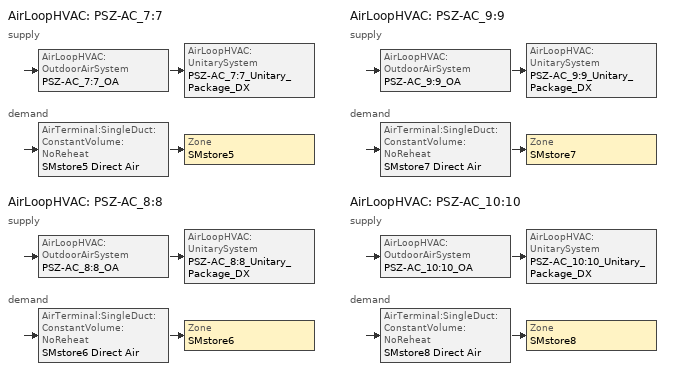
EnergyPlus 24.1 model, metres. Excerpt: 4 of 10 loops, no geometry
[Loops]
AirLoopHVAC 'PSZ-AC_7:7'
 supply: AirLoopHVAC:OutdoorAirSystem 'PSZ-AC_7:7_OA' > AirLoopHVAC:UnitarySystem 'PSZ-AC_7:7_Unitary_Package_DX'
 demand: AirTerminal:SingleDuct:ConstantVolume:NoReheat 'SMstore5 Direct Air' > Zone 'SMstore5'
AirLoopHVAC 'PSZ-AC_8:8'
 supply: AirLoopHVAC:OutdoorAirSystem 'PSZ-AC_8:8_OA' > AirLoopHVAC:UnitarySystem 'PSZ-AC_8:8_Unitary_Package_DX'
 demand: AirTerminal:SingleDuct:ConstantVolume:NoReheat 'SMstore6 Direct Air' > Zone 'SMstore6'
AirLoopHVAC 'PSZ-AC_9:9'
 supply: AirLoopHVAC:OutdoorAirSystem 'PSZ-AC_9:9_OA' > AirLoopHVAC:UnitarySystem 'PSZ-AC_9:9_Unitary_Package_DX'
 demand: AirTerminal:SingleDuct:ConstantVolume:NoReheat 'SMstore7 Direct Air' > Zone 'SMstore7'
AirLoopHVAC 'PSZ-AC_10:10'
 supply: AirLoopHVAC:OutdoorAirSystem 'PSZ-AC_10:10_OA' > AirLoopHVAC:UnitarySystem 'PSZ-AC_10:10_Unitary_Package_DX'
 demand: AirTerminal:SingleDuct:ConstantVolume:NoReheat 'SMstore8 Direct Air' > Zone 'SMstore8'
[DesignSpecification:OutdoorAir] Outdoor Air Method=Flow/Area; Outdoor Air Flow per Zone Floor Area {m3/s-m2}=0.00118103
SZ DSOA SMstore5; SZ DSOA SMstore6; SZ DSOA SMstore7; SZ DSOA SMstore8
[Sizing:Zone] Zone Cooling Design Supply Air Temperature Input Method=SupplyAirTemperature; Zone Cooling Design Supply Air Temperature {C}=12.8; Zone Heating Design Supply Air Temperature Input Method=SupplyAirTemperature; Zone Heating Design Supply Air Temperature {C}=40; Zone Cooling Design Supply Air Humidity Ratio {kgWater/kgDryAir}=0.007; Zone Heating Design Supply Air Humidity Ratio {kgWater/kgDryAir}=0.008; Cooling Design Air Flow Method=DesignDay; Cooling Design Air Flow Rate {m3/s}=0; Cooling Minimum Air Flow {m3/s}=0; Cooling Minimum Air Flow Fraction=0; Heating Design Air Flow Method=DesignDay; Heating Design Air Flow Rate {m3/s}=0; Account for Dedicated Outdoor Air System=No; Dedicated Outdoor Air System Control Strategy=NeutralSupplyAir; Dedicated Outdoor Air Low Setpoint Temperature for Design {C}=autosize; Dedicated Outdoor Air High Setpoint Temperature for Design {C}=autosize
Name | Design Specification Outdoor Air Object
SMstore5 | SZ DSOA SMstore5
SMstore6 | SZ DSOA SMstore6
SMstore7 | SZ DSOA SMstore7
SMstore8 | SZ DSOA SMstore8
[Sizing:System] Type of Load to Size On=Sensible; Design Outdoor Air Flow Rate {m3/s}=AUTOSIZE; Central Heating Maximum System Air Flow Ratio=1; Preheat Design Temperature {C}=7; Preheat Design Humidity Ratio {kgWater/kgDryAir}=0.008; Precool Design Temperature {C}=12.8; Precool Design Humidity Ratio {kgWater/kgDryAir}=0.008; Central Cooling Design Supply Air Temperature {C}=12.8; Central Heating Design Supply Air Temperature {C}=40; Type of Zone Sum to Use=Coincident; 100% Outdoor Air in Cooling=No; 100% Outdoor Air in Heating=No; Central Cooling Design Supply Air Humidity Ratio {kgWater/kgDryAir}=0.0085; Central Heating Design Supply Air Humidity Ratio {kgWater/kgDryAir}=0.008; Cooling Supply Air Flow Rate Method=DesignDay; Cooling Supply Air Flow Rate {m3/s}=0; Heating Supply Air Flow Rate Method=DesignDay; Heating Supply Air Flow Rate {m3/s}=0; System Outdoor Air Method=ZoneSum; Zone Maximum Outdoor Air Fraction=1; Cooling Design Capacity Method=CoolingDesignCapacity; Cooling Design Capacity {W}=autosize; Heating Design Capacity Method=HeatingDesignCapacity; Heating Design Capacity {W}=autosize; Central Cooling Capacity Control Method=OnOff
PSZ-AC_7:7; PSZ-AC_8:8; PSZ-AC_9:9; PSZ-AC_10:10
[ZoneControl:Thermostat] Control Type Schedule=Dual Zone Control Type Sched
Name | Zone or ZoneList | Control 1
SMstore5 Thermostat | SMstore5 | SMstore5 DualSPSched
SMstore6 Thermostat | SMstore6 | SMstore6 DualSPSched
SMstore7 Thermostat | SMstore7 | SMstore7 DualSPSched
SMstore8 Thermostat | SMstore8 | SMstore8 DualSPSched
[ThermostatSetpoint:DualSetpoint] Heating Setpoint Temperature Schedule=Type3_HTGSETP_SCH_NO_OPTIMUM; Cooling Setpoint Temperature Schedule=Type3_CLGSETP_SCH_NO_OPTIMUM
SMstore5 DualSPSched; SMstore6 DualSPSched; SMstore7 DualSPSched; SMstore8 DualSPSched
[AirTerminal:SingleDuct:ConstantVolume:NoReheat] Availability Schedule=ALWAYS_ON; Maximum Air Flow Rate {m3/s}=AUTOSIZE
SMstore5 Direct Air; SMstore6 Direct Air; SMstore7 Direct Air; SMstore8 Direct Air
[Zone equipment]
SMstore5: SMstore5 Direct Air
SMstore6: SMstore6 Direct Air
SMstore7: SMstore7 Direct Air
SMstore8: SMstore8 Direct Air
[Fan:SystemModel] Availability Schedule=Type3_FAN_SCH; Design Maximum Air Flow Rate {m3/s}=AUTOSIZE; Speed Control Method=Discrete; Electric Power Minimum Flow Rate Fraction=1; Design Pressure Rise {Pa}=622.5; Motor Efficiency=0.865; Motor In Air Stream Fraction=1; Design Electric Power Consumption {W}=AUTOSIZE; Design Power Sizing Method=TotalEfficiencyAndPressure; Fan Total Efficiency=0.56225; Night Ventilation Mode Pressure Rise {Pa}=622.5; Number of Speeds=1; Speed 1 Flow Fraction=1; Speed 1 Electric Power Fraction=1
PSZ-AC_7:7_addAQ_Unitary_Package_fan; PSZ-AC_8:8_addAQ_Unitary_Package_fan; PSZ-AC_9:9_addAQ_Unitary_Package_fan; PSZ-AC_10:10_addAQ_Unitary_Package_fan
[Coil:Cooling:DX:MultiSpeed] Availability Schedule=ALWAYS_ON; Condenser Type=AirCooled; Apply Part Load Fraction to Speeds Greater than 1=No; Apply Latent Degradation to Speeds Greater than 1=No; Maximum Outdoor Dry-Bulb Temperature for Crankcase Heater Operation {C}=10; Basin Heater Setpoint Temperature {C}=2; Fuel Type=Electricity; Number of Speeds=2; Speed 1 Gross Rated Sensible Heat Ratio=0.79866; Speed 1 Gross Rated Cooling COP {W/W}=4.11713; 2017 Speed 1 Rated Evaporator Fan Power Per Volume Flow Rate {W/(m3/s)}=0; 2023 Speed 1 Rated Evaporator Fan Power Per Volume Flow Rate {W/(m3/s)}=934.4; Speed 1 Total Cooling Capacity Function of Temperature Curve=PSZ-AC_Unitary_PackagecoolCapFT; Speed 1 Total Cooling Capacity Function of Flow Fraction Curve=PSZ-AC_Unitary_PackagecoolFFF; Speed 1 Energy Input Ratio Function of Temperature Curve=PSZ-AC_Unitary_PackagecoolEIRFT; Speed 1 Energy Input Ratio Function of Flow Fraction Curve=PSZ-AC_Unitary_PackagecoolEIRFFF; Speed 1 Part Load Fraction Correlation Curve=PSZ-AC_Unitary_PackagecoolPLR; Speed 1 Rated Waste Heat Fraction of Power Input=0.2; Speed 1 Evaporative Condenser Effectiveness=0.9; Speed 2 Gross Rated Sensible Heat Ratio=0.79866; Speed 2 Gross Rated Cooling COP {W/W}=4.11713; 2017 Speed 2 Rated Evaporator Fan Power Per Volume Flow Rate {W/(m3/s)}=0; 2023 Speed 2 Rated Evaporator Fan Power Per Volume Flow Rate {W/(m3/s)}=934.4; Speed 2 Total Cooling Capacity Function of Temperature Curve=PSZ-AC_Unitary_PackagecoolCapFT; Speed 2 Total Cooling Capacity Function of Flow Fraction Curve=PSZ-AC_Unitary_PackagecoolFFF; Speed 2 Energy Input Ratio Function of Temperature Curve=PSZ-AC_Unitary_PackagecoolEIRFT; Speed 2 Energy Input Ratio Function of Flow Fraction Curve=PSZ-AC_Unitary_PackagecoolEIRFFF; Speed 2 Part Load Fraction Correlation Curve=PSZ-AC_Unitary_PackagecoolPLR; Speed 2 Rated Waste Heat Fraction of Power Input=0.2; Speed 2 Evaporative Condenser Effectiveness=0.9
Name | Speed 1 Gross Rated Total Cooling Capacity {W} | Speed 1 Rated Air Flow Rate {m3/s} | Speed 2 Gross Rated Total Cooling Capacity {W} | Speed 2 Rated Air Flow Rate {m3/s}
PSZ-AC_7:7_Unitary_Package_CoolCoil | 7680.615 | 0.618647 | 15361.23 | 0.92797
PSZ-AC_8:8_Unitary_Package_CoolCoil | 7596.365 | 0.61186 | 15192.73 | 0.91779
PSZ-AC_9:9_Unitary_Package_CoolCoil | 7492.845 | 0.603527 | 14985.69 | 0.90529
PSZ-AC_10:10_Unitary_Package_CoolCoil | 7526.83 | 0.60626 | 15053.66 | 0.90939
[Coil:Heating:Fuel] Availability Schedule=ALWAYS_ON; Fuel Type=NaturalGas; Burner Efficiency=0.81; Nominal Capacity {W}=AUTOSIZE
PSZ-AC_7:7_Unitary_Package_HeatCoil; PSZ-AC_8:8_Unitary_Package_HeatCoil; PSZ-AC_9:9_Unitary_Package_HeatCoil; PSZ-AC_10:10_Unitary_Package_HeatCoil
[AirLoopHVAC:UnitarySystem] Control Type=Load; Dehumidification Control Type=None; Availability Schedule=ALWAYS_ON; Fan Placement=BlowThrough; Supply Air Fan Operating Mode Schedule=Type3_FAN_SCH; DX Heating Coil Sizing Ratio=1; Use DOAS DX Cooling Coil=No; Minimum Supply Air Temperature {C}=2; Latent Load Control=SensibleOnlyLoadControl; Cooling Supply Air Flow Rate Method=SupplyAirFlowRate; Cooling Supply Air Flow Rate {m3/s}=AUTOSIZE; Heating Supply Air Flow Rate Method=SupplyAirFlowRate; Heating Supply Air Flow Rate {m3/s}=AUTOSIZE; No Load Supply Air Flow Rate Method=SupplyAirFlowRate; No Load Supply Air Flow Rate {m3/s}=AUTOSIZE; No Load Supply Air Flow Rate Control Set To Low Speed=No; Maximum Supply Air Temperature {C}=AUTOSIZE
Name | Controlling Zone or Thermostat Location | Supply Fan | Heating Coil | Cooling Coil | Design Specification Multispeed Object
PSZ-AC_7:7_Unitary_Package_DX | SMstore5 | PSZ-AC_7:7_addAQ_Unitary_Package_fan | PSZ-AC_7:7_Unitary_Package_HeatCoil | PSZ-AC_7:7_Unitary_Package_CoolCoil | PSZ-AC_7:7_Unitary_Package_DX_Perf
PSZ-AC_8:8_Unitary_Package_DX | SMstore6 | PSZ-AC_8:8_addAQ_Unitary_Package_fan | PSZ-AC_8:8_Unitary_Package_HeatCoil | PSZ-AC_8:8_Unitary_Package_CoolCoil | PSZ-AC_8:8_Unitary_Package_DX_Perf
PSZ-AC_9:9_Unitary_Package_DX | SMstore7 | PSZ-AC_9:9_addAQ_Unitary_Package_fan | PSZ-AC_9:9_Unitary_Package_HeatCoil | PSZ-AC_9:9_Unitary_Package_CoolCoil | PSZ-AC_9:9_Unitary_Package_DX_Perf
PSZ-AC_10:10_Unitary_Package_DX | SMstore8 | PSZ-AC_10:10_addAQ_Unitary_Package_fan | PSZ-AC_10:10_Unitary_Package_HeatCoil | PSZ-AC_10:10_Unitary_Package_CoolCoil | PSZ-AC_10:10_Unitary_Package_DX_Perf
[UnitarySystemPerformance:Multispeed] Number of Speeds for Heating=2; Number of Speeds for Cooling=2; Single Mode Operation=No; No Load Supply Air Flow Rate Ratio=1; Heating Speed 1 Supply Air Flow Ratio=1; Cooling Speed 1 Supply Air Flow Ratio=1; Heating Speed 2 Supply Air Flow Ratio=1; Cooling Speed 2 Supply Air Flow Ratio=1
PSZ-AC_7:7_Unitary_Package_DX_Perf; PSZ-AC_8:8_Unitary_Package_DX_Perf; PSZ-AC_9:9_Unitary_Package_DX_Perf; PSZ-AC_10:10_Unitary_Package_DX_Perf
[Controller:OutdoorAir] Minimum Outdoor Air Flow Rate {m3/s}=AUTOSIZE; Maximum Outdoor Air Flow Rate {m3/s}=AUTOSIZE; Economizer Control Type=NoEconomizer; Economizer Control Action Type=ModulateFlow; Economizer Maximum Limit Dry-Bulb Temperature {C}=28; Economizer Maximum Limit Enthalpy {J/kg}=64000; Economizer Minimum Limit Dry-Bulb Temperature {C}=0; Lockout Type=LockoutWithHeating; Minimum Limit Type=FixedMinimum; Minimum Outdoor Air Schedule=Type3_MinOA_MotorizedDamper_SCH; Maximum Fraction of Outdoor Air Schedule=SZ_system_OA_Max_Frac_SCH
PSZ-AC_7:7_OA_Controller; PSZ-AC_8:8_OA_Controller; PSZ-AC_9:9_OA_Controller; PSZ-AC_10:10_OA_Controller
[AirLoopHVAC] Design Supply Air Flow Rate {m3/s}=AUTOSIZE
PSZ-AC_7:7; PSZ-AC_8:8; PSZ-AC_9:9; PSZ-AC_10:10
[WaterHeater:Mixed] Tank Volume {m3}=0.1514; Setpoint Temperature Schedule=Hot Water Setpoint Temp Schedule; Deadband Temperature Difference {deltaC}=2; Maximum Temperature Limit {C}=82.2222; Heater Control Type=Cycle; Heater Maximum Capacity {W}=11722.84; Heater Minimum Capacity {W}=0; Heater Fuel Type=Electricity; Heater Thermal Efficiency=1; Off Cycle Parasitic Fuel Consumption Rate {W}=173; Off Cycle Parasitic Fuel Type=Electricity; Off Cycle Parasitic Heat Fraction to Tank=0; On Cycle Parasitic Fuel Consumption Rate {W}=173; Ambient Temperature Indicator=Zone; Off Cycle Loss Coefficient to Ambient Temperature {W/K}=1.20598; On Cycle Loss Coefficient to Ambient Temperature {W/K}=1.20598; Peak Use Flow Rate {m3/s}=1.89e-06; Use Flow Rate Fraction Schedule=Type3_SWH_SCH
Name | Ambient Temperature Zone
Gas Tank6 | SMstore5
Gas Tank7 | SMstore6
[EnergyManagementSystem:Sensor]
Name | Output:Variable or Output:Meter Index Key | Output:Variable or Output:Meter
SMSTORE5_LSr | SMSTORE5 | Zone Lights Electricity Rate
SMSTORE5_Occ_Sensor | SMSTORE5 | People Occupant Count
SMSTORE6_LSr | SMSTORE6 | Zone Lights Electricity Rate
SMSTORE6_Occ_Sensor | SMSTORE6 | People Occupant Count
SMSTORE7_LSr | SMSTORE7 | Zone Lights Electricity Rate
SMSTORE7_Occ_Sensor | SMSTORE7 | People Occupant Count
SMSTORE8_LSr | SMSTORE8 | Zone Lights Electricity Rate
SMSTORE8_Occ_Sensor | SMSTORE8 | People Occupant Count
[EnergyManagementSystem:Program]
SET_SMSTORE5_Light_EMS_Program: SET SMSTORE5_LSr_IP=0.093*SMSTORE5_LSr/SMSTORE5_Area; IF (SMSTORE5_Occ_Sensor <= 0) && (SMSTORE5_LSr_IP >= 0.02); SET SMSTORE5_Light_Actuator = 0.02*SMSTORE5_Area/0.09290304; SET SMSTORE5_Light_ALLOWANCE_Actuator = 0; ELSE; SET SMSTORE5_Light_Actuator = NULL; SET SMSTORE5_Light_ALLOWANCE_Actuator = NULL; ENDIF
SET_SMSTORE6_Light_EMS_Program: SET SMSTORE6_LSr_IP=0.093*SMSTORE6_LSr/SMSTORE6_Area; IF (SMSTORE6_Occ_Sensor <= 0) && (SMSTORE6_LSr_IP >= 0.02); SET SMSTORE6_Light_Actuator = 0.02*SMSTORE6_Area/0.09290304; SET SMSTORE6_Light_ALLOWANCE_Actuator = 0; ELSE; SET SMSTORE6_Light_Actuator = NULL; SET SMSTORE6_Light_ALLOWANCE_Actuator = NULL; ENDIF
SET_SMSTORE7_Light_EMS_Program: SET SMSTORE7_LSr_IP=0.093*SMSTORE7_LSr/SMSTORE7_Area; IF (SMSTORE7_Occ_Sensor <= 0) && (SMSTORE7_LSr_IP >= 0.02); SET SMSTORE7_Light_Actuator = 0.02*SMSTORE7_Area/0.09290304; SET SMSTORE7_Light_ALLOWANCE_Actuator = 0; ELSE; SET SMSTORE7_Light_Actuator = NULL; SET SMSTORE7_Light_ALLOWANCE_Actuator = NULL; ENDIF
SET_SMSTORE8_Light_EMS_Program: SET SMSTORE8_LSr_IP=0.093*SMSTORE8_LSr/SMSTORE8_Area; IF (SMSTORE8_Occ_Sensor <= 0) && (SMSTORE8_LSr_IP >= 0.02); SET SMSTORE8_Light_Actuator = 0.02*SMSTORE8_Area/0.09290304; SET SMSTORE8_Light_ALLOWANCE_Actuator = 0; ELSE; SET SMSTORE8_Light_Actuator = NULL; SET SMSTORE8_Light_ALLOWANCE_Actuator = NULL; ENDIF
SET_LGSTORE2_Light_EMS_Program: SET LGSTORE2_LSr_IP=0.093*LGSTORE2_LSr/LGSTORE2_Area; IF (LGSTORE2_Occ_Sensor <= 0) && (LGSTORE2_LSr_IP >= 0.02); SET LGSTORE2_Light_Actuator = 0.02*LGSTORE2_Area/0.09290304; SET LGSTORE2_Light_ALLOWANCE_Actuator = 0; ELSE; SET LGSTORE2_Light_Actuator = NULL; SET LGSTORE2_Light_ALLOWANCE_Actuator = NULL; ENDIF
[EnergyManagementSystem:InternalVariable] Internal Data Type=Zone Floor Area
Name | Internal Data Index Key
SMSTORE5_Area | SMSTORE5
SMSTORE6_Area | SMSTORE6
SMSTORE7_Area | SMSTORE7
SMSTORE8_Area | SMSTORE8
[AvailabilityManager:NightCycle] Applicability Schedule=Always_On; Control Type=CycleOnAny; Thermostat Tolerance {deltaC}=1; Cycling Run Time Control Type=FixedRunTime; Cycling Run Time {s}=1800
Name | Fan Schedule
PSZ-AC_1:1 Availability Manager; PSZ-AC_2:2 Availability Manager | Type1_FAN_SCH
PSZ-AC_3:3 Availability Manager; PSZ-AC_4:4 Availability Manager; PSZ-AC_5:5 Availability Manager | Type2_FAN_SCH
PSZ-AC_6:6 Availability Manager; PSZ-AC_7:7 Availability Manager; PSZ-AC_8:8 Availability Manager; PSZ-AC_9:9 Availability Manager; PSZ-AC_10:10 Availability Manager | Type3_FAN_SCH
[SetpointManager:SingleZone:Heating] Control Variable=Temperature; Minimum Supply Air Temperature {C}=10; Maximum Supply Air Temperature {C}=48.89
Name | Control Zone | Setpoint Node or NodeList
SupAirTemp MngrSMstore5 - Htg | SMstore5 | PSZ-AC_7:7_Unitary_PackageCoolCoil air inlet
SupAirTemp MngrSMstore6 - Htg | SMstore6 | PSZ-AC_8:8_Unitary_PackageCoolCoil air inlet
SupAirTemp MngrSMstore7 - Htg | SMstore7 | PSZ-AC_9:9_Unitary_PackageCoolCoil air inlet
SupAirTemp MngrSMstore8 - Htg | SMstore8 | PSZ-AC_10:10_Unitary_PackageCoolCoil air inlet
[SetpointManager:SingleZone:Cooling] Control Variable=Temperature; Minimum Supply Air Temperature {C}=10; Maximum Supply Air Temperature {C}=48.89
Name | Control Zone | Setpoint Node or NodeList
SupAirTemp MngrSMstore5 - Clg | SMstore5 | PSZ-AC_7:7 Supply Equipment Outlet Node
SupAirTemp MngrSMstore6 - Clg | SMstore6 | PSZ-AC_8:8 Supply Equipment Outlet Node
SupAirTemp MngrSMstore7 - Clg | SMstore7 | PSZ-AC_9:9 Supply Equipment Outlet Node
SupAirTemp MngrSMstore8 - Clg | SMstore8 | PSZ-AC_10:10 Supply Equipment Outlet Node
[SetpointManager:MixedAir] Control Variable=Temperature
Name | Setpoint Node or NodeList
PSZ-AC_7:7_OAMixed Air Temp Manager | PSZ-AC_7:7_OA-PSZ-AC_7:7_Unitary_PackageNode
PSZ-AC_8:8_OAMixed Air Temp Manager | PSZ-AC_8:8_OA-PSZ-AC_8:8_Unitary_PackageNode
PSZ-AC_9:9_OAMixed Air Temp Manager | PSZ-AC_9:9_OA-PSZ-AC_9:9_Unitary_PackageNode
PSZ-AC_10:10_OAMixed Air Temp Manager | PSZ-AC_10:10_OA-PSZ-AC_10:10_Unitary_PackageNode
[Schedule:Compact]
Type3_HTGSETP_SCH_NO_OPTIMUM: Through: 12/31, For: WinterDesignDay, Until: 08:00, 15.56, Until: 09:00, 18.33, Until: 21:00, 21.11, Until: 24:00, 15.56, For: Weekdays, Until: 08:00, 15.56, Until: 09:00, 21.11, Until: 21:00, 21.11, Until: 24:00, 15.56, For SummerDesignDay, Until: 24:00, 15.56, For: Saturday, Until: 08:00, 15.56, Until: 09:00, 21.11, Until: 19:00, 21.11, Until: 24:00, 15.56, For: Sunday Holidays AllOtherDays, Until:  9:00, 15.56, Until: 10:00, 21.11, Until: 18:00, 21.11, Until: 24:00, 15.56
Type3_CLGSETP_SCH_NO_OPTIMUM: Through: 12/31, For: SummerDesignDay, Until: 08:00, 29.44, Until: 09:00, 26.67, Until: 21:00, 23.89, Until: 24:00, 29.44, For: Weekdays, Until: 08:00, 29.44, Until: 09:00, 23.89, Until: 21:00, 23.89, Until: 24:00, 29.44, For WinterDesignDay, Until: 24:00, 29.44, For: Saturday, Until: 08:00, 29.44, Until: 09:00, 23.89, Until: 18:00, 23.89, Until: 24:00, 29.44, For: Sunday Holidays AllOtherDays, Until:  9:00, 29.44, Until: 10:00, 23.89, Until: 17:00, 23.89, Until: 24:00, 29.44
Type1_FAN_SCH: Through: 12/31, For: Monday Tuesday Wednesday Thursday SummerDesignDay, Until: 08:00, 0, Until: 23:00, 1, Until: 24:00, 1, For: Friday Saturday WinterDesignDay, Until: 01:00, 1, Until: 08:00, 0, Until: 22:00, 1, Until: 24:00, 1, For: Sunday Holidays AllOtherDays, Until: 08:00, 0, Until: 23:00, 1, Until: 24:00, 1
Type2_FAN_SCH: Through: 12/31, For: Weekdays SummerDesignDay, Until: 07:00, 0, Until: 21:00, 1, Until: 24:00, 0, For: Saturday WinterDesignDay, Until: 07:00, 0, Until: 19:00, 1, Until: 24:00, 0, For: Sunday Holidays AllOtherDays, Until: 08:00, 0, Until: 18:00, 1, Until: 24:00, 0
Type3_FAN_SCH: Through: 12/31, For: Weekdays SummerDesignDay, Until: 08:00, 0, Until: 21:00, 1, Until: 24:00, 0, For: Saturday WinterDesignDay, Until: 08:00, 0, Until: 19:00, 1, Until: 24:00, 0, For: Sunday Holidays AllOtherDays, Until: 09:00, 0, Until: 18:00, 1, Until: 24:00, 0
Type3_MinOA_MotorizedDamper_SCH: Through: 12/31, For: Weekdays SummerDesignDay, Until: 09:00, 0, Until: 21:00, 1, Until: 24:00, 0, For: Saturday WinterDesignDay, Until: 09:00, 0, Until: 19:00, 1, Until: 24:00, 0, For: Sunday Holidays AllOtherDays, Until: 10:00, 0, Until: 18:00, 1, Until: 24:00, 0
Type3_SWH_SCH: Through: 12/31, For: Weekdays SummerDesignDay, Until: 01:00, 0, Until: 03:00, 0, Until: 07:00, 0, Until: 09:00, 0, Until: 10:00, 0.15, Until: 11:00, 0.25, Until: 12:00, 0.41, Until: 13:00, 0.57, Until: 14:00, 0.62, Until: 15:00, 0.61, Until: 16:00, 0.5, Until: 17:00, 0.45, Until: 18:00, 0.46, Until: 19:00, 0.47, Until: 20:00, 0.42, Until: 21:00, 0.34, Until: 22:00, 0, Until: 23:00, 0, Until: 24:00, 0, For: Saturday WinterDesignDay, Until: 01:00, 0, Until: 02:00, 0, Until: 03:00, 0, Until: 07:00, 0, Until: 08:00, 0, Until: 09:00, 0, Until: 10:00, 0.2, Until: 11:00, 0.27, Until: 12:00, 0.42, Until: 13:00, 0.54, Until: 14:00, 0.59, Until: 15:00, 0.6, Until: 16:00, 0.49, Until: 17:00, 0.48, Until: 18:00, 0.47, Until: 19:00, 0.46, Until: 20:00, 0, Until: 21:00, 0, Until: 22:00, 0, Until: 23:00, 0, Until: 24:00, 0, For: Sunday Holidays AllOtherDays, Until: 01:00, 0, Until: 03:00, 0, Until: 07:00, 0, Until: 08:00, 0, Until: 09:00, 0, Until: 10:00, 0, Until: 11:00, 0.12, Until: 12:00, 0.29, Until: 13:00, 0.31, Until: 15:00, 0.36, Until: 16:00, 0.34, Until: 17:00, 0.35, Until: 18:00, 0.37, Until: 19:00, 0, Until: 20:00, 0, Until: 22:00, 0, Until: 23:00, 0, Until: 24:00, 0
ALWAYS_ON: Through: 12/31, For: AllDays, Until: 24:00, 1
Dual Zone Control Type Sched: Through: 12/31, For: AllDays, Until: 24:00, 4
Hot Water Setpoint Temp Schedule: THROUGH: 12/31, FOR: AllDays, UNTIL: 24:00, 60
[Schedule:Constant]
SZ_system_OA_Max_Frac_SCH: Fraction, 0.75
[Curve:Quadratic]
Name | Coefficient1 Constant | Coefficient2 x | Coefficient3 x**2 | Minimum Value of x | Maximum Value of x
PSZ-AC_Unitary_PackagecoolFFF | 0.8 | 0.2 | 0 | 0.5 | 1.5
PSZ-AC_Unitary_PackagecoolEIRFFF | 1.156 | -0.1816 | 0.0256 | 0.5 | 1.5
PSZ-AC_Unitary_PackagecoolPLR | 0.75 | 0.25 | 0 | 0 | 1
[Curve:Biquadratic] Minimum Value of x=12.77778; Maximum Value of x=23.88889; Minimum Value of y=21.11111; Maximum Value of y=46.11111
Name | Coefficient1 Constant | Coefficient2 x | Coefficient3 x**2 | Coefficient4 y | Coefficient5 y**2 | Coefficient6 x*y
PSZ-AC_Unitary_PackagecoolCapFT | 0.766956 | 0.0107756 | -4.14703e-05 | 0.00134961 | -0.000261144 | 0.000457488
PSZ-AC_Unitary_PackagecoolEIRFT | 0.297145 | 0.0430933 | -0.000748766 | 0.00597727 | 0.000482112 | -0.000956448
